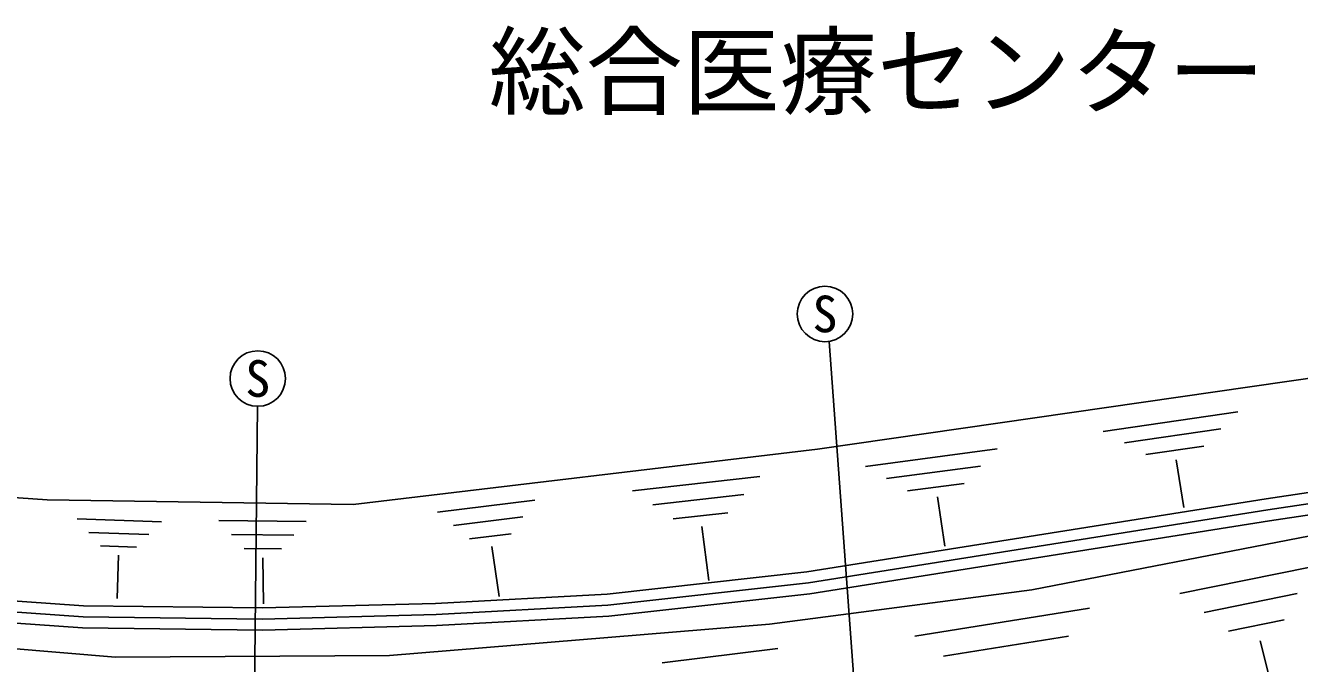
# Model space of a CAD drawing. Units: millimetres, scale not verified. Extents: x 40000 to 680000, y 20000 to 380000.
# Drawn here: x 145429 to 191377, y 288064 to 311063 of the extents above; entities that cross this region are included whole.
import ezdxf
from ezdxf.enums import TextEntityAlignment as Align

# ---------------------------------------------------------------- set-up
doc = ezdxf.new("R2010")
doc.units = ezdxf.units.MM
doc.header["$LTSCALE"] = 1000
for name, color, linetype, lineweight in [('M-BGD', 7, 'Continuous', 25), ('M-BGD-EXST', 7, 'Continuous', 25), ('M-BMK-HTXT', 7, 'Continuous', 13)]:
    doc.layers.add(name, color=color, linetype=linetype, lineweight=lineweight)
doc.styles.add('ＭＳ ゴシック', font='')
doc.styles.get('ＭＳ ゴシック').set_extended_font_data('MS Gothic')

msp = doc.modelspace()

# ---------------------------------------------------------------- linework, layer by layer
at = {"layer": 'M-BGD'}
for p, q in [((184292, 296433), (189152, 297136)), ((185066, 296017), (188538, 296519)), ((175722, 295171), (180468, 295797)), ((185840, 295601), (187923, 295902)), ((176482, 294729), (179872, 295176)), ((186934, 295407), (187199, 293685)), ((167326, 294293), (171918, 294810)), ((177243, 294286), (179277, 294554)), ((168058, 293784), (171337, 294153)), ((178315, 294066), (178589, 292292)), ((160288, 293517), (163794, 293950)), ((147295, 293275), (150329, 293172)), ((152405, 293216), (155556, 293178)), ((160867, 293036), (163371, 293345)), ((168789, 293275), (170757, 293497)), ((147716, 292790), (149883, 292716)), ((152861, 292714), (155112, 292686)), ((161446, 292554), (162949, 292740)), ((169823, 292998), (170074, 291056)), ((148137, 292305), (149437, 292261)), ((162249, 292285), (162510, 290475)), ((148779, 291969), (148737, 290401)), ((153317, 292212), (154667, 292195)), ((153995, 291872), (154014, 290216)), ((187058, 290589), (191757, 291534)), ((187935, 289908), (191292, 290583)), ((177507, 289053), (183804, 290056)), ((188813, 289228), (190827, 289632)), ((178542, 288332), (183040, 289048)), ((168386, 288086), (172561, 288610)), ((189957, 288886), (190644, 286167))]:
    msp.add_line(p, q, dxfattribs=at)
for points in [[(235278, 304624), (173991, 295785), (157243, 293801), (146212, 293969), (134105, 294810), (121398, 292709)], [(121695, 292758), (134808, 291180), (141898, 290538), (147522, 290148), (153978, 290065), (160222, 290232), (166403, 290566), (173612, 291374), (190170, 294003), (200136, 295486), (206272, 296467), (216809, 297868), (226858, 299184), (233229, 300042)], [(121544, 292373), (134766, 290782), (141866, 290140), (147506, 289749), (153981, 289665), (160238, 289833), (166436, 290168), (173666, 290977), (190231, 293607), (200197, 295091), (206330, 296071), (216862, 297472), (226911, 298787), (233037, 299612)], [(121730, 291948), (134724, 290385), (141835, 289741), (147489, 289349), (153984, 289265), (160255, 289433), (166469, 289769), (173720, 290581), (190292, 293212), (200258, 294696), (206388, 295675), (216914, 297075), (226964, 298391), (232845, 299183)], [(122175, 290925), (138919, 289105), (148670, 288297), (158555, 288351), (172264, 289482), (181718, 290721), (191765, 292661), (204101, 294034), (232046, 297394)]]:
    msp.add_lwpolyline(points, dxfattribs=at)
at = {"layer": 'M-BGD-EXST'}
for p, q in [((176040, 277365), (174419, 299677)), ((153797, 297337), (153577, 275522))]:
    msp.add_line(p, q, dxfattribs=at)
for centre in [(174262, 300665), (153807, 298337)]:
    msp.add_circle(centre, 1000, dxfattribs=at)

# ---------------------------------------------------------------- texts
at = {"layer": 'M-BGD-EXST', "style": 'ＭＳ ゴシック'}
for p in [(174262, 300665), (153807, 298337)]:
    msp.add_text('S', height=1320, dxfattribs=at).set_placement(p, align=Align.MIDDLE_CENTER)
at = {"layer": 'M-BMK-HTXT', "style": 'ＭＳ ゴシック'}
msp.add_text('総合医療センター', height=2566, dxfattribs=at).set_placement((162131, 307350), align=Align.BOTTOM_LEFT)

doc.saveas('drawing.dxf')
